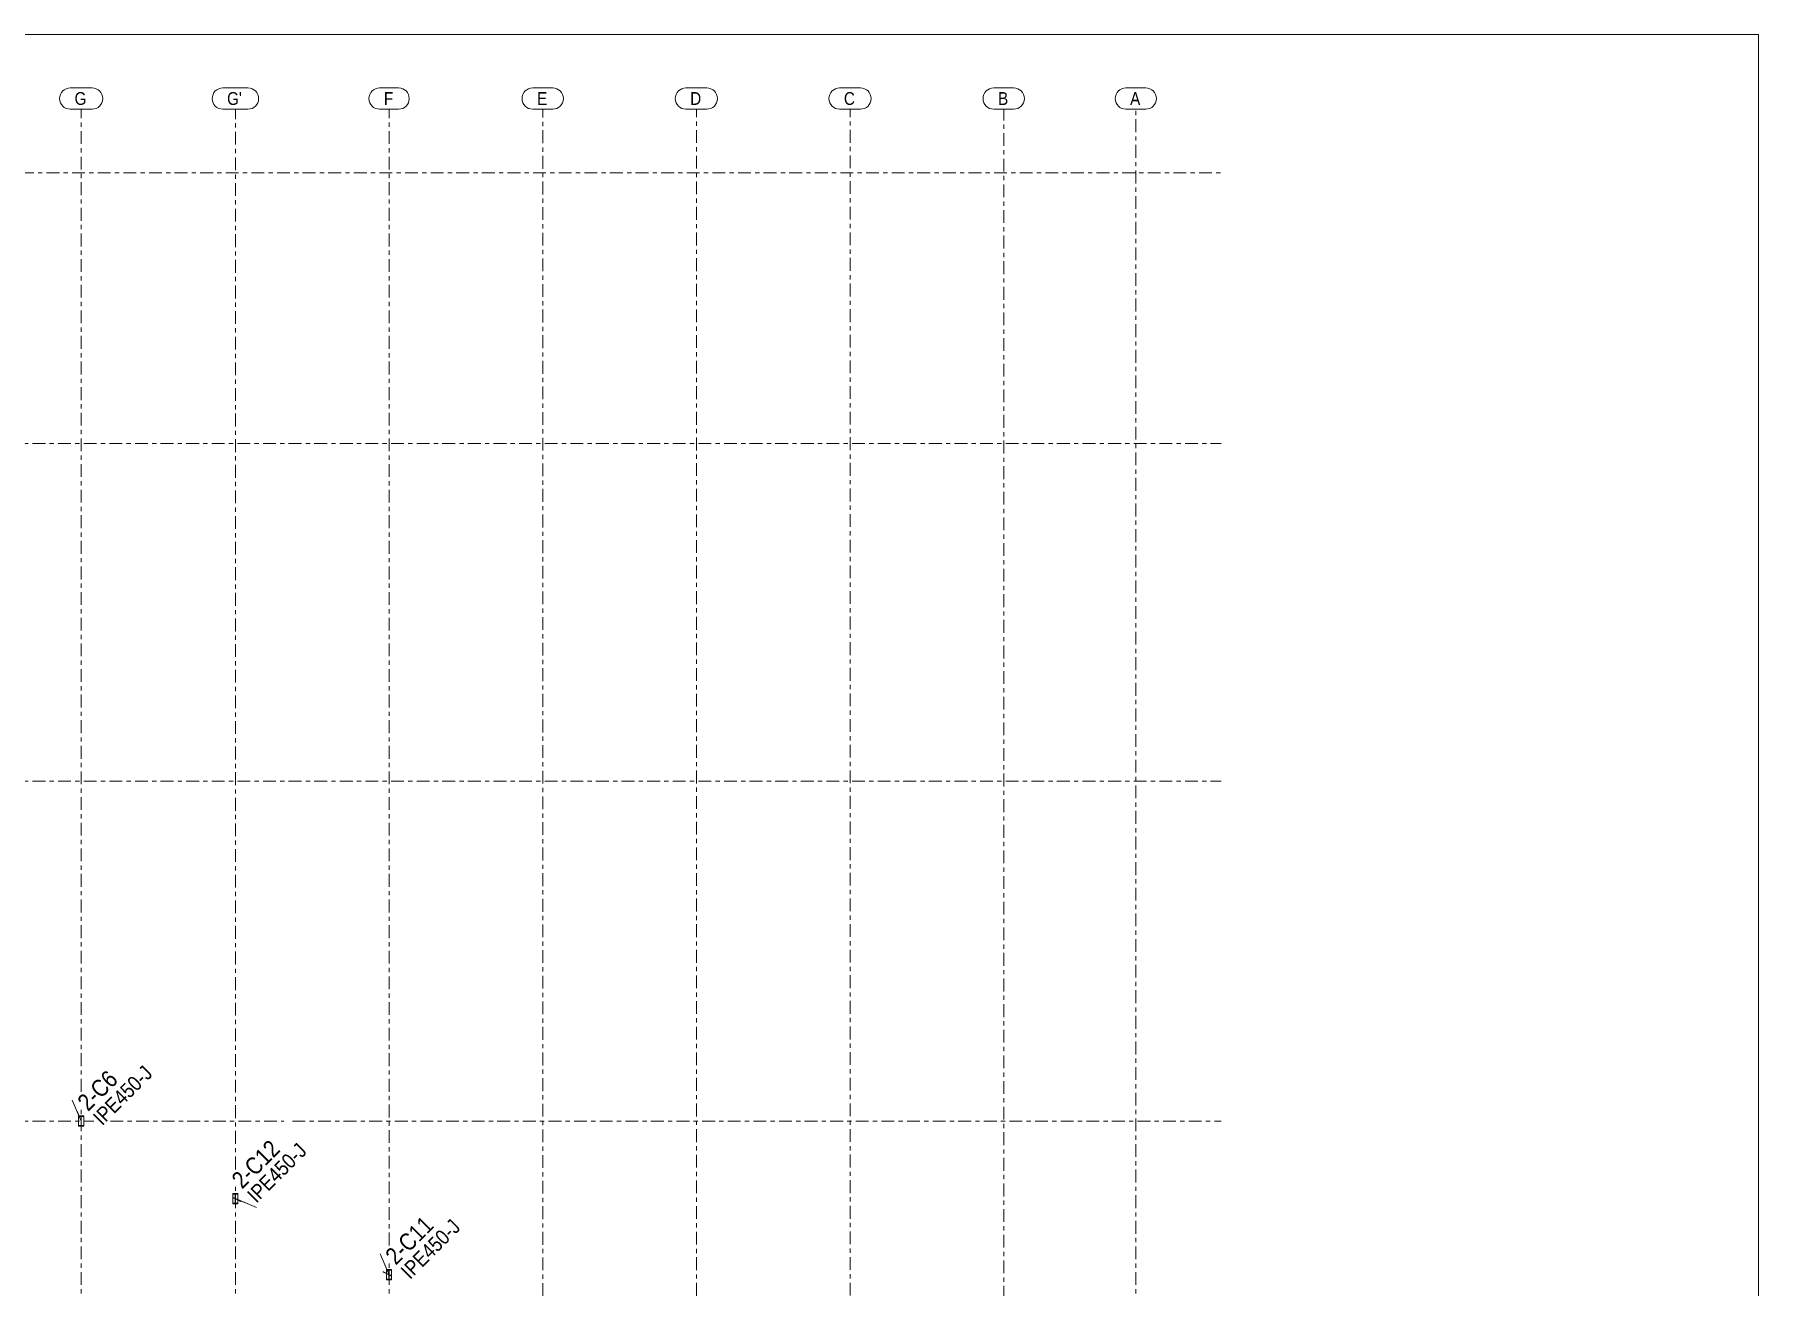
# Model space of a CAD drawing. Header units: millimetres. Extents: x -23 to 800, y -63 to 511.
# Drawn here: x 395.7 to 799.6, y 217.7 to 511 of the extents above; entities that cross this region are included whole.
import ezdxf

# ---------------------------------------------------------------- set-up
doc = ezdxf.new("R2010")
doc.units = ezdxf.units.MM
doc.linetypes.add('XKITLINE00', pattern=[0])
doc.linetypes.add('XKITLINE03', pattern=[6, 3, -1, 1, -1])
for name, color, linetype, lineweight in [('DrawingSheet', 5, 'Continuous', 0), ('Part', 2, 'Continuous', 0), ('PartMark', 7, 'Continuous', 0), ('S-grid', 1, 'Continuous', 0)]:
    doc.layers.add(name, color=color, linetype=linetype, lineweight=lineweight)
doc.styles.add('ARIAL', font='ARIAL.TTF')

# ---------------------------------------------------------------- blocks, each defined once
blk = doc.blocks.new('*A3')
at = {"layer": 'Part'}
blk.add_hatch(color=3, dxfattribs=at).paths.add_polyline_path([(406.125, 257.555), (406.125, 257.625), (407.125, 257.625), (407.125, 257.555), (406.6475, 257.555), (406.6475, 255.445), (407.125, 255.445), (407.125, 255.375), (406.125, 255.375), (406.125, 255.445), (406.6025, 255.445), (406.6025, 257.555)], flags=17)
blk = doc.blocks.new('*A101')
at = {"layer": 'Part'}
blk.add_hatch(color=3, dxfattribs=at).paths.add_polyline_path([(442.25, 239.38), (442.25, 239.45), (443.25, 239.45), (443.25, 239.38), (442.7725, 239.38), (442.7725, 237.27), (443.25, 237.27), (443.25, 237.2), (442.25, 237.2), (442.25, 237.27), (442.7275, 237.27), (442.7275, 239.38)], flags=17)
blk = doc.blocks.new('*A102')
at = {"layer": 'Part'}
blk.add_hatch(color=3, dxfattribs=at).paths.add_polyline_path([(478.25, 221.555), (478.25, 221.625), (479.25, 221.625), (479.25, 221.555), (478.7725, 221.555), (478.7725, 219.445), (479.25, 219.445), (479.25, 219.375), (478.25, 219.375), (478.25, 219.445), (478.7275, 219.445), (478.7275, 221.555)], flags=17)
blk = doc.blocks.new('*A103')
at = {"layer": 'Part'}
blk.add_hatch(color=3, dxfattribs=at).paths.add_polyline_path([(443.98, 237.76), (444.03, 237.74), (444.05, 237.7), (444.04, 237.67), (443.99, 237.66), (443.95, 237.68), (443.92, 237.72), (443.94, 237.75)], flags=17)
blk = doc.blocks.new('*A104')
at = {"layer": 'Part'}
blk.add_hatch(color=3, dxfattribs=at).paths.add_polyline_path([(477.43, 221.19), (477.48, 221.18), (477.52, 221.14), (477.52, 221.1), (477.48, 221.08), (477.43, 221.09), (477.4, 221.13), (477.4, 221.17)], flags=17)
blk = doc.blocks.new('*A123')
at = {"layer": 'DrawingSheet', "color": 5, "linetype": 'XKITLINE00', "lineweight": 0}
for p, q in [((799.58, 510.98), (-20.42, 510.98)), ((799.58, -63.02), (799.58, 510.98))]:
    blk.add_line(p, q, dxfattribs=at)
blk = doc.blocks.new('*A126')
at = {"layer": 'S-grid', "color": 1, "linetype": 'XKITLINE03', "lineweight": 0}
blk.add_line((20.51, 478.6), (673.7, 478.6), dxfattribs=at)
blk = doc.blocks.new('*A127')
at = {"layer": 'S-grid', "color": 1, "linetype": 'XKITLINE03', "lineweight": 0}
blk.add_line((125.23, 415.15), (673.7, 415.15), dxfattribs=at)
blk = doc.blocks.new('*A128')
at = {"layer": 'S-grid', "color": 1, "linetype": 'XKITLINE03', "lineweight": 0}
blk.add_line((269.23, 336.12), (673.7, 336.12), dxfattribs=at)
blk = doc.blocks.new('*A129')
at = {"layer": 'S-grid', "color": 1, "linetype": 'XKITLINE03', "lineweight": 0}
for p, q in [((377.23, 256.5), (409.59, 256.5)), ((413.48, 256.5), (454.07, 256.5)), ((456.11, 256.5), (673.7, 256.5))]:
    blk.add_line(p, q, dxfattribs=at)
blk = doc.blocks.new('*A132')
at = {"layer": 'S-grid', "color": 1, "linetype": 'XKITLINE03', "lineweight": 0}
for p, q in [((653.7, 140.11), (653.7, 493.48)), ((653.7, 110.21), (653.7, 136.22)), ((653.7, 78.51), (653.7, 106.32)), ((653.7, 46.81), (653.7, 74.62)), ((653.7, 16.86), (653.7, 42.92)), ((653.7, -10), (653.7, 12.97))]:
    blk.add_line(p, q, dxfattribs=at)
at = {"layer": 'S-grid', "color": 3, "style": 'ARIAL', "width": 0.85}
blk.add_text('A', height=3, dxfattribs=at).set_placement((652.37, 494.48))
blk = doc.blocks.new('*A133')
at = {"layer": 'S-grid', "color": 1, "linetype": 'XKITLINE03', "lineweight": 0}
for p, q in [((622.75, 16.86), (622.75, 493.48)), ((622.75, -10), (622.75, 12.97))]:
    blk.add_line(p, q, dxfattribs=at)
at = {"layer": 'S-grid', "color": 3, "style": 'ARIAL', "width": 0.85}
blk.add_text('B', height=3, dxfattribs=at).set_placement((621.42, 494.48))
blk = doc.blocks.new('*A134')
at = {"layer": 'S-grid', "color": 1, "linetype": 'XKITLINE03', "lineweight": 0}
for p, q in [((586.75, 173.63), (586.75, 493.48)), ((586.75, 16.86), (586.75, 169.74)), ((586.75, -10), (586.75, 12.97))]:
    blk.add_line(p, q, dxfattribs=at)
at = {"layer": 'S-grid', "color": 3, "style": 'ARIAL', "width": 0.85}
blk.add_text('C', height=3, dxfattribs=at).set_placement((585.31, 494.48))
blk = doc.blocks.new('*A135')
at = {"layer": 'S-grid', "color": 1, "linetype": 'XKITLINE03', "lineweight": 0}
for p, q in [((550.75, 191.58), (550.75, 493.48)), ((550.75, 140.11), (550.75, 187.69)), ((550.75, 16.86), (550.75, 136.22)), ((550.75, -10), (550.75, 12.97))]:
    blk.add_line(p, q, dxfattribs=at)
at = {"layer": 'S-grid', "color": 3, "style": 'ARIAL', "width": 0.85}
blk.add_text('D', height=3, dxfattribs=at).set_placement((549.31, 494.48))
blk = doc.blocks.new('*A136')
at = {"layer": 'S-grid', "color": 1, "linetype": 'XKITLINE03', "lineweight": 0}
for p, q in [((514.75, 209.53), (514.75, 493.48)), ((514.75, 140.11), (514.75, 205.64)), ((514.75, 16.86), (514.75, 136.22)), ((514.75, -10), (514.75, 12.97))]:
    blk.add_line(p, q, dxfattribs=at)
at = {"layer": 'S-grid', "color": 3, "style": 'ARIAL', "width": 0.85}
blk.add_text('E', height=3, dxfattribs=at).set_placement((513.42, 494.48))
blk = doc.blocks.new('*A137')
at = {"layer": 'S-grid', "color": 1, "linetype": 'XKITLINE03', "lineweight": 0}
for p, q in [((478.75, 227.36), (478.75, 493.48)), ((478.75, 140.11), (478.75, 223.47)), ((478.75, 16.86), (478.75, 136.22)), ((478.75, -10), (478.75, 12.97))]:
    blk.add_line(p, q, dxfattribs=at)
at = {"layer": 'S-grid', "color": 3, "style": 'ARIAL', "width": 0.85}
blk.add_text('F', height=3, dxfattribs=at).set_placement((477.53, 494.48))
blk = doc.blocks.new('*A138')
at = {"layer": 'S-grid', "color": 1, "linetype": 'XKITLINE03', "lineweight": 0}
for p, q in [((442.75, 245.18), (442.75, 493.48)), ((442.75, 140.11), (442.75, 241.29)), ((442.75, 16.86), (442.75, 137.63)), ((442.75, -10), (442.75, 12.97))]:
    blk.add_line(p, q, dxfattribs=at)
at = {"layer": 'S-grid', "color": 3, "style": 'ARIAL', "width": 0.85}
blk.add_text("G'", height=3, dxfattribs=at).set_placement((440.81, 494.48))
blk = doc.blocks.new('*A139')
at = {"layer": 'S-grid', "color": 1, "linetype": 'XKITLINE03', "lineweight": 0}
for p, q in [((406.62, 263.36), (406.62, 493.48)), ((406.62, 140.11), (406.62, 259.47)), ((406.62, 16.86), (406.62, 136.22)), ((406.62, -10), (406.62, 12.97))]:
    blk.add_line(p, q, dxfattribs=at)
at = {"layer": 'S-grid', "color": 3, "style": 'ARIAL', "width": 0.85}
blk.add_text('G', height=3, dxfattribs=at).set_placement((405.07, 494.48))
blk = doc.blocks.new('*A151')
at = {"layer": 'Part', "color": 2, "linetype": 'XKITLINE00', "lineweight": 0}
for p, q in [((478.15, 220.85), (478.15, 221.7)), ((478.15, 221.7), (479.35, 221.7)), ((478.15, 219.3), (478.15, 220.74)), ((478.15, 219.3), (479.35, 219.3)), ((479.35, 219.3), (479.35, 221.7))]:
    blk.add_line(p, q, dxfattribs=at)
blk = doc.blocks.new('*A154')
at = {"layer": 'Part', "color": 2, "linetype": 'XKITLINE00', "lineweight": 0}
for p, q in [((406.125, 257.555), (406.125, 257.625)), ((406.125, 257.625), (407.125, 257.625)), ((406.125, 257.555), (406.6025, 257.555)), ((406.125, 255.375), (406.125, 255.445)), ((406.125, 255.445), (406.6025, 255.445)), ((407.125, 255.375), (406.125, 255.375)), ((406.6025, 255.445), (406.6025, 257.555)), ((407.125, 257.555), (406.6475, 257.555)), ((406.6475, 257.555), (406.6475, 255.445)), ((406.6475, 255.445), (407.125, 255.445)), ((407.125, 257.625), (407.125, 257.555)), ((407.125, 255.445), (407.125, 255.375))]:
    blk.add_line(p, q, dxfattribs=at)
blk = doc.blocks.new('*A164')
at = {"layer": 'Part', "color": 2, "linetype": 'XKITLINE00', "lineweight": 0}
for p, q in [((406.025, 255.3), (406.025, 257.7)), ((406.025, 257.7), (407.225, 257.7)), ((406.025, 255.3), (407.225, 255.3)), ((407.225, 255.3), (407.225, 257.7))]:
    blk.add_line(p, q, dxfattribs=at)
blk = doc.blocks.new('*A366')
at = {"layer": 'Part', "color": 2, "linetype": 'XKITLINE00', "lineweight": 0}
for p, q in [((442.25, 239.38), (442.25, 239.45)), ((442.25, 239.45), (443.25, 239.45)), ((442.25, 239.38), (442.7275, 239.38)), ((442.7275, 237.27), (442.7275, 239.38)), ((443.25, 239.38), (442.7725, 239.38)), ((442.7725, 239.38), (442.7725, 237.27)), ((443.25, 239.45), (443.25, 239.38)), ((442.25, 237.2), (442.25, 237.27)), ((442.25, 237.27), (442.7275, 237.27)), ((443.25, 237.2), (442.25, 237.2)), ((442.7725, 237.27), (443.25, 237.27)), ((443.25, 237.27), (443.25, 237.2))]:
    blk.add_line(p, q, dxfattribs=at)
blk = doc.blocks.new('*A367')
at = {"layer": 'Part', "color": 2, "linetype": 'XKITLINE00', "lineweight": 0}
for p, q in [((478.25, 221.555), (478.25, 221.625)), ((478.25, 221.625), (479.25, 221.625)), ((478.25, 221.555), (478.7275, 221.555)), ((478.25, 219.375), (478.25, 219.445)), ((478.25, 219.445), (478.7275, 219.445)), ((479.25, 219.375), (478.25, 219.375)), ((478.7275, 219.445), (478.7275, 221.555)), ((479.25, 221.555), (478.7725, 221.555)), ((478.7725, 221.555), (478.7725, 219.445)), ((478.7725, 219.445), (479.25, 219.445)), ((479.25, 221.625), (479.25, 221.555)), ((479.25, 219.445), (479.25, 219.375))]:
    blk.add_line(p, q, dxfattribs=at)
blk = doc.blocks.new('*A368')
at = {"layer": 'Part', "color": 2, "linetype": 'XKITLINE00', "lineweight": 0}
for p, q in [((442.36, 238.54), (442.35, 238.5)), ((442.35, 238.5), (442.35, 238.47)), ((442.35, 238.47), (442.73, 238.28)), ((442.39, 238.55), (442.36, 238.54)), ((442.42, 238.54), (442.39, 238.55)), ((442.42, 238.54), (442.73, 238.39)), ((442.77, 238.37), (444.03, 237.74)), ((442.77, 238.26), (443.95, 237.68)), ((443.92, 237.72), (443.94, 237.75)), ((443.95, 237.68), (443.92, 237.72)), ((443.94, 237.75), (443.98, 237.76)), ((443.99, 237.66), (443.95, 237.68)), ((443.98, 237.76), (444.03, 237.74)), ((444.04, 237.67), (443.99, 237.66)), ((444.03, 237.74), (444.05, 237.7)), ((444.05, 237.7), (444.04, 237.67))]:
    blk.add_line(p, q, dxfattribs=at)
blk = doc.blocks.new('*A369')
at = {"layer": 'Part', "color": 2, "linetype": 'XKITLINE00', "lineweight": 0}
for p, q in [((477.4, 221.17), (477.43, 221.19)), ((477.4, 221.13), (477.4, 221.17)), ((477.43, 221.09), (477.4, 221.13)), ((477.43, 221.19), (477.48, 221.18)), ((477.48, 221.08), (477.43, 221.09)), ((477.43, 221.09), (478.73, 220.46)), ((477.48, 221.18), (477.52, 221.14)), ((477.48, 221.18), (478.73, 220.57)), ((477.52, 221.1), (477.48, 221.08)), ((477.52, 221.14), (477.52, 221.1)), ((478.77, 220.54), (479.15, 220.36)), ((478.77, 220.43), (479.1, 220.27)), ((479.1, 220.27), (479.13, 220.27)), ((479.13, 220.27), (479.15, 220.3)), ((479.16, 220.33), (479.15, 220.36)), ((479.15, 220.3), (479.16, 220.33))]:
    blk.add_line(p, q, dxfattribs=at)
blk = doc.blocks.new('*A370')
at = {"layer": 'Part', "color": 2, "linetype": 'XKITLINE00', "lineweight": 0}
for p, q in [((442.15, 237.12), (442.15, 239.53)), ((442.15, 239.53), (443.35, 239.53)), ((443.35, 238.08), (443.35, 239.53)), ((442.15, 237.12), (443.35, 237.12)), ((443.35, 237.12), (443.35, 237.97))]:
    blk.add_line(p, q, dxfattribs=at)
blk = doc.blocks.new('*A397')
at = {"layer": 'S-grid', "color": 1, "linetype": 'XKITLINE00', "lineweight": 0}
for p, q in [((651.37, 498.48), (656.03, 498.48)), ((651.37, 493.48), (656.03, 493.48))]:
    blk.add_line(p, q, dxfattribs=at)
for centre, start, end in [((651.37, 495.98), 90, 270), ((656.03, 495.98), 270, 90)]:
    blk.add_arc(centre, 2.5, start, end, dxfattribs=at)
blk = doc.blocks.new('*A398')
at = {"layer": 'S-grid', "color": 1, "linetype": 'XKITLINE00', "lineweight": 0}
for p, q in [((620.42, 498.48), (625.08, 498.48)), ((620.42, 493.48), (625.08, 493.48))]:
    blk.add_line(p, q, dxfattribs=at)
for centre, start, end in [((620.42, 495.98), 90, 270), ((625.08, 495.98), 270, 90)]:
    blk.add_arc(centre, 2.5, start, end, dxfattribs=at)
blk = doc.blocks.new('*A399')
at = {"layer": 'S-grid', "color": 1, "linetype": 'XKITLINE00', "lineweight": 0}
for p, q in [((584.31, 498.48), (589.19, 498.48)), ((584.31, 493.48), (589.19, 493.48))]:
    blk.add_line(p, q, dxfattribs=at)
for centre, start, end in [((584.31, 495.98), 90, 270), ((589.19, 495.98), 270, 90)]:
    blk.add_arc(centre, 2.5, start, end, dxfattribs=at)
blk = doc.blocks.new('*A400')
at = {"layer": 'S-grid', "color": 1, "linetype": 'XKITLINE00', "lineweight": 0}
for p, q in [((548.31, 498.48), (553.19, 498.48)), ((548.31, 493.48), (553.19, 493.48))]:
    blk.add_line(p, q, dxfattribs=at)
for centre, start, end in [((548.31, 495.98), 90, 270), ((553.19, 495.98), 270, 90)]:
    blk.add_arc(centre, 2.5, start, end, dxfattribs=at)
blk = doc.blocks.new('*A401')
at = {"layer": 'S-grid', "color": 1, "linetype": 'XKITLINE00', "lineweight": 0}
for p, q in [((512.42, 498.48), (517.08, 498.48)), ((512.42, 493.48), (517.08, 493.48))]:
    blk.add_line(p, q, dxfattribs=at)
for centre, start, end in [((512.42, 495.98), 90, 270), ((517.08, 495.98), 270, 90)]:
    blk.add_arc(centre, 2.5, start, end, dxfattribs=at)
blk = doc.blocks.new('*A402')
at = {"layer": 'S-grid', "color": 1, "linetype": 'XKITLINE00', "lineweight": 0}
for p, q in [((476.53, 498.48), (480.97, 498.48)), ((476.53, 493.48), (480.97, 493.48))]:
    blk.add_line(p, q, dxfattribs=at)
for centre, start, end in [((476.53, 495.98), 90, 270), ((480.97, 495.98), 270, 90)]:
    blk.add_arc(centre, 2.5, start, end, dxfattribs=at)
blk = doc.blocks.new('*A403')
at = {"layer": 'S-grid', "color": 1, "linetype": 'XKITLINE00', "lineweight": 0}
for p, q in [((439.81, 498.48), (445.69, 498.48)), ((439.81, 493.48), (445.69, 493.48))]:
    blk.add_line(p, q, dxfattribs=at)
for centre, start, end in [((439.81, 495.98), 90, 270), ((445.69, 495.98), 270, 90)]:
    blk.add_arc(centre, 2.5, start, end, dxfattribs=at)
blk = doc.blocks.new('*A404')
at = {"layer": 'S-grid', "color": 1, "linetype": 'XKITLINE00', "lineweight": 0}
for p, q in [((404.07, 498.48), (409.18, 498.48)), ((404.07, 493.48), (409.18, 493.48))]:
    blk.add_line(p, q, dxfattribs=at)
for centre, start, end in [((404.07, 495.98), 90, 270), ((409.18, 495.98), 270, 90)]:
    blk.add_arc(centre, 2.5, start, end, dxfattribs=at)
blk = doc.blocks.new('*A465')
at = {"layer": 'PartMark', "color": 7, "linetype": 'XKITLINE00', "lineweight": 0}
for p, q in [((442.75, 238.32), (447.66, 236.24)), ((445.05, 237.35), (442.75, 238.32))]:
    blk.add_line(p, q, dxfattribs=at)
at = {"layer": 'PartMark', "color": 3, "style": 'ARIAL', "width": 0.85}
blk.add_text('2-C12', height=4, rotation=45.0001, dxfattribs=at).set_placement((444.34, 240.41))
at = {"layer": 'PartMark', "color": 7, "style": 'ARIAL', "width": 0.85}
blk.add_text('IPE450-J', height=3.5, rotation=45.0001, dxfattribs=at).set_placement((447.66, 237.09))
blk = doc.blocks.new('*A468')
at = {"layer": 'PartMark', "color": 7, "linetype": 'XKITLINE00', "lineweight": 0}
for p, q in [((406.62, 256.5), (404.54, 261.41)), ((405.65, 258.8), (406.62, 256.5))]:
    blk.add_line(p, q, dxfattribs=at)
at = {"layer": 'PartMark', "color": 3, "style": 'ARIAL', "width": 0.85}
blk.add_text('2-C6', height=4, rotation=45.0001, dxfattribs=at).set_placement((408.22, 258.59))
at = {"layer": 'PartMark', "color": 7, "style": 'ARIAL', "width": 0.85}
blk.add_text('IPE450-J', height=3.5, rotation=45.0001, dxfattribs=at).set_placement((411.54, 255.26))
blk = doc.blocks.new('*A471')
at = {"layer": 'PartMark', "color": 7, "linetype": 'XKITLINE00', "lineweight": 0}
for p, q in [((478.75, 220.5), (476.66, 225.41)), ((477.77, 222.8), (478.75, 220.5))]:
    blk.add_line(p, q, dxfattribs=at)
at = {"layer": 'PartMark', "color": 3, "style": 'ARIAL', "width": 0.85}
blk.add_text('2-C11', height=4, rotation=45.0001, dxfattribs=at).set_placement((480.34, 222.59))
at = {"layer": 'PartMark', "color": 7, "style": 'ARIAL', "width": 0.85}
blk.add_text('IPE450-J', height=3.5, rotation=45.0001, dxfattribs=at).set_placement((483.66, 219.26))

msp = doc.modelspace()

# ---------------------------------------------------------------- block references
at = {"lineweight": 0}
for name in ['*A123', '*A404', '*A139', '*A403', '*A138', '*A402', '*A137', '*A401', '*A136', '*A400', '*A135', '*A399', '*A134', '*A398', '*A133', '*A397', '*A132', '*A126', '*A127', '*A128', '*A129', '*A164', '*A3', '*A154', '*A370', '*A101', '*A366', '*A368', '*A103', '*A104', '*A369', '*A151', '*A102', '*A367']:
    msp.add_blockref(name, (0, 0), dxfattribs=at)
at = {"layer": 'PartMark', "lineweight": 0}
for name in ['*A468', '*A465', '*A471']:
    msp.add_blockref(name, (0, 0), dxfattribs=at)

doc.saveas('drawing.dxf')
